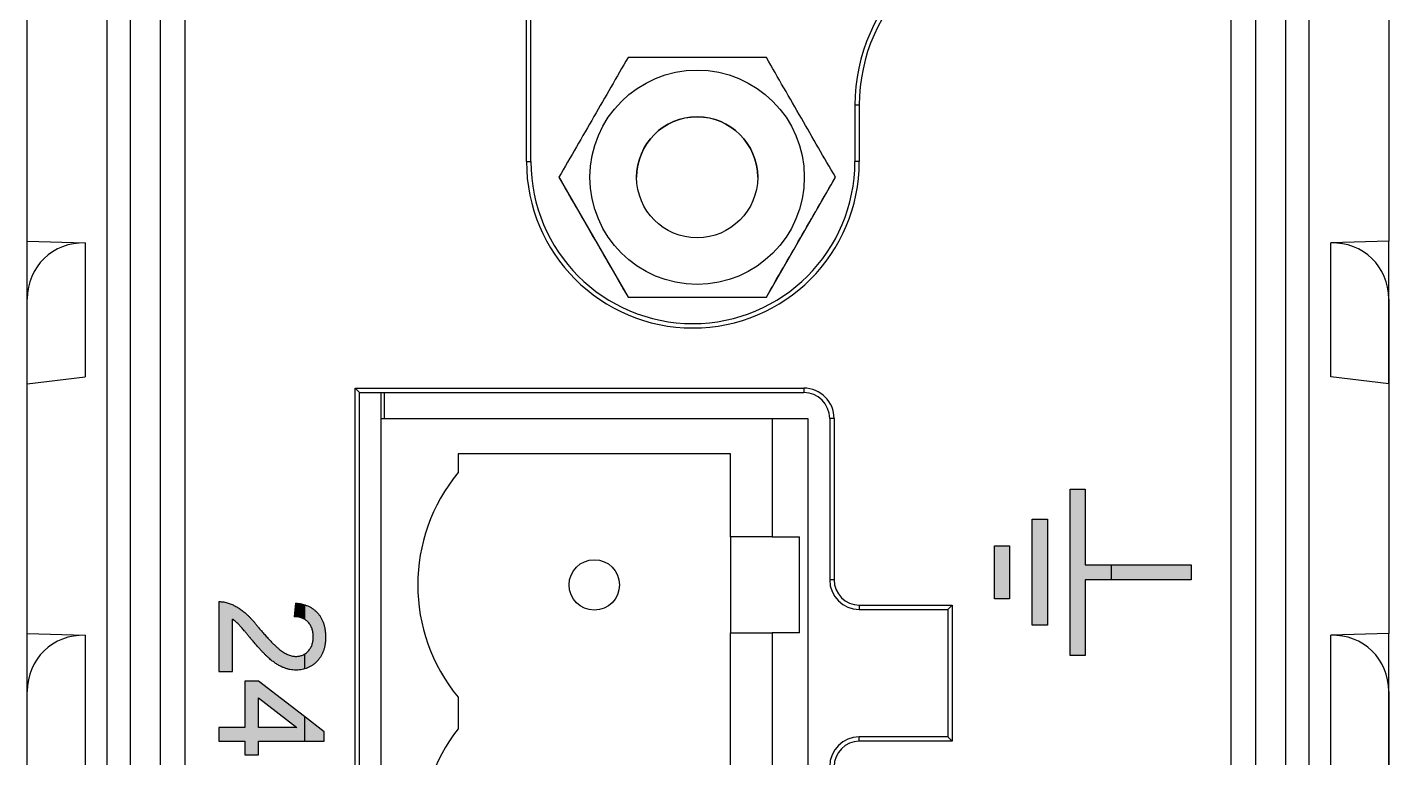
# Model space of a CAD drawing. Extents: x 322 to 1472, y 144 to 807.
# Drawn here: x 426.13 to 453.13, y 500.91 to 515.39 of the extents above; entities that cross this region are included whole.
import ezdxf

# ---------------------------------------------------------------- set-up
doc = ezdxf.new("R2010")
doc.units = 0
doc.header["$LTSCALE"] = 2
doc.layers.get('0').update_dxf_attribs({"linetype": 'CONTINUOUS'})
doc.layers.add('DIM', color=7, linetype='CONTINUOUS')

msp = doc.modelspace()

# ---------------------------------------------------------------- hatches: boundary and pattern name
at = {"layer": 'DIM'}
for points in [[(446.807, 502.938), (447.107, 502.938), (447.107, 504.438), (447.626, 504.438), (447.626, 504.738), (447.107, 504.738), (447.107, 506.238), (446.807, 506.238)], [(446.357, 505.638), (446.057, 505.638), (446.057, 503.538), (446.357, 503.538)], [(445.607, 505.113), (445.307, 505.113), (445.307, 504.063), (445.607, 504.063)], [(449.207, 504.438), (449.207, 504.738), (447.626, 504.738), (447.626, 504.438)], [(431.626, 501.728), (431.626, 501.238), (432.016, 501.238), (432.016, 501.428)]]:
    msp.add_hatch(color=256, dxfattribs=at).paths.add_polyline_path(points, flags=0)
h = msp.add_hatch(color=256, dxfattribs=at)
edge = h.paths.add_edge_path(flags=0)
edge.add_spline(control_points=[(430.59, 503.237), (430.609, 503.215), (430.644, 503.173), (430.697, 503.113), (430.747, 503.058), (430.793, 503.007), (430.838, 502.963), (430.878, 502.922), (430.916, 502.887), (430.963, 502.847), (431.018, 502.805), (431.083, 502.76), (431.146, 502.725), (431.209, 502.697), (431.271, 502.676), (431.333, 502.66), (431.396, 502.651), (431.437, 502.65), (431.458, 502.649)], knot_values=[0, 0, 0, 0, 0.078772, 0.152499, 0.22116, 0.284249, 0.342325, 0.395144, 0.443024, 0.48574, 0.563808, 0.635939, 0.703173, 0.765317, 0.825174, 0.883982, 0.942055, 1, 1, 1, 1], weights=[1, 1, 1, 1, 1, 1, 1, 1, 1, 1, 1, 1, 1, 1, 1, 1, 1, 1, 1], degree=3, periodic=0)
edge.add_spline(control_points=[(431.458, 502.649), (431.479, 502.65), (431.519, 502.65), (431.575, 502.659), (431.61, 502.667), (431.626, 502.672)], knot_values=[0.827353, 0.827353, 0.827353, 0.827353, 0.889557, 0.949313, 1, 1, 1, 1], weights=[1, 1, 1, 1, 1, 1], degree=3, periodic=0)
edge.add_line((431.626, 502.672), (431.626, 502.967))
edge.add_spline(control_points=[(431.626, 502.967), (431.624, 502.965), (431.612, 502.958), (431.589, 502.947), (431.558, 502.935), (431.525, 502.927), (431.491, 502.922), (431.468, 502.921), (431.456, 502.921)], knot_values=[0, 0, 0, 0, 0.014811, 0.07229, 0.129712, 0.187959, 0.247371, 0.309133, 0.309133, 0.309133, 0.309133], weights=[1, 1, 1, 1, 1, 1, 1, 1, 1], degree=3, periodic=0)
edge.add_spline(control_points=[(431.456, 502.921), (431.444, 502.921), (431.42, 502.922), (431.383, 502.928), (431.346, 502.936), (431.309, 502.949), (431.271, 502.966), (431.233, 502.985), (431.195, 503.009), (431.156, 503.036), (431.114, 503.069), (431.07, 503.109), (431.021, 503.155), (430.968, 503.208), (430.911, 503.268), (430.85, 503.336), (430.785, 503.41), (430.741, 503.463), (430.718, 503.49)], knot_values=[0, 0, 0, 0, 0.037641, 0.076115, 0.115705, 0.156832, 0.199233, 0.243549, 0.290206, 0.339418, 0.39358, 0.455626, 0.525716, 0.603913, 0.690583, 0.785474, 0.88859, 1, 1, 1, 1], weights=[1, 1, 1, 1, 1, 1, 1, 1, 1, 1, 1, 1, 1, 1, 1, 1, 1, 1, 1], degree=3, periodic=0)
edge.add_spline(control_points=[(430.718, 503.49), (430.704, 503.507), (430.676, 503.542), (430.635, 503.592), (430.594, 503.638), (430.554, 503.68), (430.516, 503.72), (430.478, 503.756), (430.441, 503.789), (430.394, 503.827), (430.335, 503.87), (430.262, 503.913), (430.19, 503.951), (430.139, 503.969), (430.114, 503.978)], knot_values=[0, 0, 0, 0, 0.086187, 0.168359, 0.246159, 0.320445, 0.3905, 0.456762, 0.519315, 0.577843, 0.689314, 0.795593, 0.899612, 1, 1, 1, 1], weights=[1, 1, 1, 1, 1, 1, 1, 1, 1, 1, 1, 1, 1, 1, 1], degree=3, periodic=0)
edge.add_spline(control_points=[(430.114, 503.978), (430.099, 503.983), (430.069, 503.992), (430.022, 504.001), (429.974, 504.006), (429.942, 504.006), (429.926, 504.006)], knot_values=[0, 0, 0, 0, 0.249593, 0.49556, 0.747357, 1, 1, 1, 1], weights=[1, 1, 1, 1, 1, 1, 1], degree=3, periodic=0)
edge.add_line((429.926, 504.006), (429.926, 502.622))
edge.add_line((429.926, 502.622), (430.197, 502.622))
edge.add_line((430.197, 502.622), (430.197, 503.658))
edge.add_spline(control_points=[(430.197, 503.658), (430.221, 503.64), (430.269, 503.605), (430.318, 503.556), (430.353, 503.518), (430.376, 503.493), (430.402, 503.462), (430.433, 503.427), (430.466, 503.386), (430.504, 503.341), (430.546, 503.291), (430.575, 503.255), (430.59, 503.237)], knot_values=[0, 0, 0, 0, 0.149667, 0.311692, 0.359505, 0.418777, 0.488545, 0.568746, 0.660505, 0.76317, 0.8758, 1, 1, 1, 1], weights=[1, 1, 1, 1, 1, 1, 1, 1, 1, 1, 1, 1, 1], degree=3, periodic=0)
h = msp.add_hatch(color=256, dxfattribs=at)
edge = h.paths.add_edge_path(flags=0)
edge.add_line((431.626, 503.656), (431.626, 503.944))
edge.add_spline(control_points=[(431.626, 503.944), (431.612, 503.948), (431.576, 503.959), (431.515, 503.971), (431.469, 503.976), (431.446, 503.979)], knot_values=[0, 0, 0, 0, 0.044671, 0.111488, 0.182163, 0.182163, 0.182163, 0.182163], weights=[1, 1, 1, 1, 1, 1], degree=3, periodic=0)
edge.add_line((431.446, 503.979), (431.419, 503.708))
edge.add_spline(control_points=[(431.419, 503.708), (431.433, 503.707), (431.461, 503.706), (431.502, 503.701), (431.541, 503.692), (431.577, 503.68), (431.605, 503.667), (431.621, 503.659), (431.626, 503.656)], knot_values=[0.653434, 0.653434, 0.653434, 0.653434, 0.722803, 0.789195, 0.852633, 0.913639, 0.972611, 1, 1, 1, 1], weights=[1, 1, 1, 1, 1, 1, 1, 1, 1], degree=3, periodic=0)
h = msp.add_hatch(color=256, dxfattribs=at)
edge = h.paths.add_edge_path(flags=0)
edge.add_spline(control_points=[(431.626, 502.672), (431.629, 502.672), (431.649, 502.678), (431.687, 502.692), (431.738, 502.717), (431.787, 502.747), (431.833, 502.783), (431.876, 502.824), (431.915, 502.87), (431.949, 502.92), (431.978, 502.974), (432.002, 503.032), (432.02, 503.093), (432.033, 503.159), (432.041, 503.228), (432.042, 503.276), (432.043, 503.301)], knot_values=[0, 0, 0, 0, 0.007935, 0.065681, 0.123008, 0.180972, 0.240025, 0.300776, 0.36229, 0.423463, 0.485259, 0.548738, 0.614014, 0.681814, 0.752641, 0.827353, 0.827353, 0.827353, 0.827353], weights=[1, 1, 1, 1, 1, 1, 1, 1, 1, 1, 1, 1, 1, 1, 1, 1, 1], degree=3, periodic=0)
edge.add_spline(control_points=[(432.043, 503.301), (432.042, 503.325), (432.041, 503.372), (432.034, 503.441), (432.022, 503.506), (432.006, 503.568), (431.984, 503.626), (431.958, 503.68), (431.926, 503.73), (431.891, 503.776), (431.85, 503.818), (431.805, 503.856), (431.756, 503.888), (431.702, 503.916), (431.658, 503.933), (431.632, 503.942), (431.626, 503.944)], knot_values=[0.182163, 0.182163, 0.182163, 0.182163, 0.253956, 0.322718, 0.38798, 0.450576, 0.51152, 0.570817, 0.62868, 0.686676, 0.743944, 0.801426, 0.859613, 0.919294, 0.98069, 1, 1, 1, 1], weights=[1, 1, 1, 1, 1, 1, 1, 1, 1, 1, 1, 1, 1, 1, 1, 1, 1], degree=3, periodic=0)
edge.add_line((431.626, 503.944), (431.626, 503.656))
edge.add_spline(control_points=[(431.626, 503.656), (431.632, 503.652), (431.647, 503.642), (431.672, 503.623), (431.698, 503.598), (431.722, 503.569), (431.742, 503.538), (431.76, 503.505), (431.774, 503.47), (431.785, 503.432), (431.793, 503.392), (431.797, 503.35), (431.798, 503.321), (431.798, 503.307)], knot_values=[0, 0, 0, 0, 0.031091, 0.089655, 0.148261, 0.207576, 0.266922, 0.326178, 0.387734, 0.450064, 0.515076, 0.582738, 0.653434, 0.653434, 0.653434, 0.653434], weights=[1, 1, 1, 1, 1, 1, 1, 1, 1, 1, 1, 1, 1, 1], degree=3, periodic=0)
edge.add_spline(control_points=[(431.798, 503.307), (431.798, 503.293), (431.797, 503.265), (431.793, 503.225), (431.785, 503.187), (431.775, 503.151), (431.761, 503.117), (431.743, 503.085), (431.723, 503.055), (431.7, 503.027), (431.675, 503.002), (431.65, 502.982), (431.633, 502.971), (431.626, 502.967)], knot_values=[0.309133, 0.309133, 0.309133, 0.309133, 0.381901, 0.451409, 0.518817, 0.583888, 0.646766, 0.709542, 0.772077, 0.834611, 0.896413, 0.955942, 1, 1, 1, 1], weights=[1, 1, 1, 1, 1, 1, 1, 1, 1, 1, 1, 1, 1, 1], degree=3, periodic=0)
edge.add_line((431.626, 502.967), (431.626, 502.672))
h = msp.add_hatch(color=256, dxfattribs=at)
h.paths.add_polyline_path([(430.713, 500.967), (430.713, 501.238), (431.626, 501.238), (431.626, 501.728), (430.713, 502.432), (430.442, 502.432), (430.442, 501.51), (429.926, 501.51), (429.926, 501.238), (430.442, 501.238), (430.442, 500.967)], flags=0)
h.paths.add_polyline_path([(430.713, 501.51), (430.713, 502.097), (431.475, 501.51)], flags=0)

# ---------------------------------------------------------------- linework, layer by layer
at = {"color": 7, "linetype": 'CONTINUOUS'}
for p, q in [((427.708, 490.243), (427.708, 586.243)), ((428.167, 586.243), (428.167, 490.243)), ((428.772, 490.243), (428.772, 586.243)), ((429.253, 586.243), (429.253, 490.243)), ((449.999, 490.243), (449.999, 586.243)), ((450.48, 586.243), (450.48, 490.243)), ((451.085, 490.243), (451.085, 586.243)), ((451.544, 586.243), (451.544, 490.243)), ((426.126, 511.153), (426.126, 516.102)), ((436.026, 512.732), (436.026, 516.059)), ((436.113, 512.732), (436.113, 516.059)), ((453.126, 516.102), (453.126, 511.153)), ((442.626, 513.849), (442.539, 513.849)), ((442.539, 513.849), (442.539, 512.732)), ((442.626, 513.849), (442.626, 512.732)), ((436.026, 512.732), (436.113, 512.732)), ((442.626, 512.732), (442.539, 512.732)), ((436.669, 512.419), (436.669, 512.418)), ((436.669, 512.418), (438.04, 510.043)), ((440.783, 510.043), (442.154, 512.418)), ((442.154, 512.419), (442.154, 512.418)), ((426.126, 511.153), (427.274, 511.118)), ((426.126, 508.324), (426.126, 511.153)), ((427.274, 511.118), (427.274, 508.46)), ((453.126, 511.153), (451.978, 511.118)), ((451.978, 508.46), (451.978, 511.118)), ((453.126, 508.324), (453.126, 511.153)), ((438.04, 510.044), (438.04, 510.043)), ((438.04, 510.043), (440.783, 510.043)), ((440.783, 510.044), (440.783, 510.043)), ((426.126, 508.324), (426.126, 510.004)), ((453.126, 510.004), (453.126, 508.324)), ((426.126, 508.324), (427.274, 508.46)), ((453.126, 508.324), (451.978, 508.46)), ((426.126, 503.375), (426.126, 508.324)), ((432.626, 508.238), (441.526, 508.238)), ((432.626, 490.438), (432.626, 508.238)), ((432.626, 508.238), (432.713, 508.15)), ((432.713, 508.15), (441.526, 508.15)), ((432.713, 490.525), (432.713, 508.15)), ((433.136, 508.15), (433.136, 507.638)), ((433.213, 507.638), (433.213, 508.15)), ((441.526, 508.238), (441.526, 508.15)), ((453.126, 508.324), (453.126, 503.375)), ((433.136, 507.638), (433.136, 491.038)), ((433.136, 507.638), (440.897, 507.638)), ((440.897, 507.638), (440.897, 505.288)), ((440.897, 507.638), (441.606, 507.638)), ((441.606, 507.638), (441.606, 491.038)), ((442.039, 507.638), (442.039, 504.438)), ((442.126, 507.638), (442.039, 507.638)), ((442.126, 507.638), (442.126, 504.438)), ((440.071, 506.938), (434.671, 506.938)), ((434.671, 506.938), (434.671, 506.565)), ((440.071, 505.288), (440.071, 506.938)), ((446.807, 506.238), (447.107, 506.238)), ((446.807, 502.938), (446.807, 506.238)), ((447.107, 506.238), (447.107, 504.738)), ((446.057, 505.638), (446.357, 505.638)), ((446.057, 503.538), (446.057, 505.638)), ((446.357, 505.638), (446.357, 503.538)), ((440.897, 505.288), (440.071, 505.288)), ((440.071, 505.288), (440.071, 503.388)), ((440.897, 505.288), (441.443, 505.288)), ((441.443, 503.388), (441.443, 505.288)), ((445.307, 505.113), (445.607, 505.113)), ((445.307, 504.063), (445.307, 505.113)), ((445.607, 505.113), (445.607, 504.063)), ((447.107, 504.738), (447.626, 504.738)), ((447.626, 504.738), (449.207, 504.738)), ((447.626, 504.438), (447.626, 504.738)), ((449.207, 504.738), (449.207, 504.438)), ((442.126, 504.438), (442.039, 504.438)), ((447.107, 504.438), (447.107, 502.938)), ((447.626, 504.438), (447.107, 504.438)), ((449.207, 504.438), (447.626, 504.438)), ((429.926, 504.006), (429.926, 502.622)), ((431.446, 503.979), (431.419, 503.708)), ((431.626, 503.944), (431.626, 503.656)), ((442.626, 503.938), (444.466, 503.938)), ((442.626, 503.938), (442.626, 503.85)), ((442.626, 503.85), (444.379, 503.85)), ((444.466, 503.938), (444.379, 503.85)), ((444.379, 503.85), (444.379, 501.325)), ((444.466, 503.938), (444.466, 501.238)), ((445.607, 504.063), (445.307, 504.063)), ((430.197, 502.622), (430.197, 503.658)), ((426.126, 503.375), (427.274, 503.34)), ((426.126, 487.828), (426.126, 503.375)), ((427.274, 503.34), (427.274, 490.243)), ((440.071, 503.388), (440.897, 503.388)), ((440.071, 500.288), (440.071, 503.388)), ((440.897, 503.388), (440.897, 500.288)), ((441.443, 503.388), (440.897, 503.388)), ((446.357, 503.538), (446.057, 503.538)), ((453.126, 503.375), (451.978, 503.34)), ((451.978, 490.243), (451.978, 503.34)), ((453.126, 487.828), (453.126, 503.375)), ((431.626, 502.967), (431.626, 502.672)), ((447.107, 502.938), (446.807, 502.938)), ((429.926, 502.622), (430.197, 502.622)), ((426.126, 490.243), (426.126, 502.226)), ((430.713, 502.432), (430.442, 502.432)), ((430.442, 502.432), (430.442, 501.51)), ((431.626, 501.728), (430.713, 502.432)), ((453.126, 502.226), (453.126, 490.243)), ((430.713, 502.097), (431.475, 501.51)), ((430.713, 501.51), (430.713, 502.097)), ((434.671, 502.111), (434.671, 501.488)), ((432.016, 501.428), (431.626, 501.728)), ((431.626, 501.728), (431.626, 501.238)), ((430.442, 501.51), (429.926, 501.51)), ((429.926, 501.51), (429.926, 501.238)), ((431.475, 501.51), (430.713, 501.51)), ((432.016, 501.238), (432.016, 501.428)), ((429.926, 501.238), (430.442, 501.238)), ((430.442, 501.238), (430.442, 500.967)), ((430.713, 500.967), (430.713, 501.238)), ((430.713, 501.238), (431.626, 501.238)), ((431.626, 501.238), (432.016, 501.238)), ((442.626, 501.238), (442.626, 501.325)), ((444.379, 501.325), (442.626, 501.325)), ((444.466, 501.238), (442.626, 501.238)), ((444.466, 501.238), (444.379, 501.325)), ((430.442, 500.967), (430.713, 500.967))]:
    msp.add_line(p, q, dxfattribs=at)
for centre, radius in [((439.411, 512.419), 2.125), ((439.411, 512.419), 1.2), ((437.371, 504.338), 0.5)]:
    msp.add_circle(centre, radius, dxfattribs=at)
for centre, radius, start, end in [((446.09, 513.849), 3.551, 132.568, 180), ((446.09, 513.849), 3.464, 132.568, 180), ((439.411, 512.418), 1.2, 90, 180), ((439.411, 512.418), 1.2, 360, 90), ((439.326, 512.732), 3.3, 180, 0), ((439.326, 512.732), 3.213, 180, 0), ((441.526, 507.638), 0.6, 0, 90), ((441.526, 507.638), 0.513, 0, 90), ((437.371, 504.338), 3.5, 140.4823, 219.5177), ((442.626, 504.438), 0.587, 180, 270), ((442.626, 504.438), 0.5, 180, 270), ((437.433, 499.338), 3.5, 142.1, 217.9), ((442.626, 500.738), 0.587, 90, 180), ((442.626, 500.738), 0.5, 90, 180)]:
    msp.add_arc(centre, radius, start, end, dxfattribs=at)
for centre, major_axis, start_param, end_param in [((427.326, 509.915), (-0.864, 0.897), 5.5229, 7.050063), ((451.926, 509.915), (0.864, 0.897), 5.516308, 7.043471), ((427.326, 502.137), (-0.864, 0.897), 5.5229, 7.050063), ((451.926, 502.137), (0.864, 0.897), 5.516308, 7.043471)]:
    msp.add_ellipse(centre, major_axis=major_axis, ratio=0.92858, start_param=start_param, end_param=end_param, dxfattribs=at)
for points, knots in [([(438.04, 514.794), (437.815, 514.403), (437.358, 513.611), (436.9, 512.82), (436.669, 512.419)], [0, 0, 0, 0, 0.493505, 1, 1, 1, 1]), ([(440.783, 514.794), (440.386, 514.794), (439.584, 514.794), (438.663, 514.794), (438.15, 514.794), (438.04, 514.794)], [0, 0, 0, 0, 0.435045, 0.878958, 1, 1, 1, 1]), ([(442.154, 512.419), (441.928, 512.809), (441.471, 513.601), (441.014, 514.393), (440.783, 514.794)], [0, 0, 0, 0, 0.4935049, 1, 1, 1, 1]), ([(436.669, 512.419), (436.894, 512.028), (437.351, 511.236), (437.809, 510.445), (438.04, 510.044)], [0, 0, 0, 0, 0.493505, 1, 1, 1, 1]), ([(440.783, 510.044), (441.008, 510.434), (441.465, 511.226), (441.922, 512.018), (442.154, 512.419)], [0, 0, 0, 0, 0.493505, 1, 1, 1, 1]), ([(438.04, 510.044), (438.15, 510.044), (438.654, 510.044), (439.576, 510.044), (440.377, 510.044), (440.783, 510.044)], [0, 0, 0, 0, 0.121042, 0.555803, 1, 1, 1, 1]), ([(429.926, 504.006), (429.942, 504.006), (429.974, 504.006), (430.022, 504.001), (430.069, 503.992), (430.099, 503.983), (430.114, 503.978)], [0, 0, 0, 0, 0.252643, 0.50444, 0.750407, 1, 1, 1, 1]), ([(430.114, 503.978), (430.139, 503.969), (430.19, 503.951), (430.262, 503.913), (430.335, 503.87), (430.394, 503.827), (430.441, 503.789), (430.478, 503.756), (430.516, 503.72), (430.554, 503.68), (430.594, 503.638), (430.635, 503.592), (430.676, 503.542), (430.704, 503.507), (430.718, 503.49)], [0, 0, 0, 0, 0.100388, 0.204407, 0.310686, 0.422157, 0.480685, 0.543238, 0.6095, 0.679555, 0.753841, 0.831641, 0.913813, 1, 1, 1, 1]), ([(431.446, 503.979), (431.469, 503.976), (431.515, 503.971), (431.576, 503.959), (431.612, 503.948), (431.626, 503.944)], [0, 0, 0, 0, 0.0706753, 0.1374927, 0.1821633, 0.1821633, 0.1821633, 0.1821633]), ([(431.626, 503.944), (431.632, 503.942), (431.658, 503.933), (431.702, 503.916), (431.756, 503.888), (431.805, 503.856), (431.85, 503.818), (431.891, 503.776), (431.926, 503.73), (431.958, 503.68), (431.984, 503.626), (432.006, 503.568), (432.022, 503.506), (432.034, 503.441), (432.041, 503.372), (432.042, 503.325), (432.043, 503.301)], [0.1821633, 0.1821633, 0.1821633, 0.1821633, 0.2014728, 0.2628693, 0.3225501, 0.3807373, 0.4382197, 0.4954874, 0.5534837, 0.6113462, 0.6706437, 0.7315869, 0.7941832, 0.8594451, 0.9282076, 1, 1, 1, 1]), ([(430.59, 503.237), (430.575, 503.255), (430.546, 503.291), (430.504, 503.341), (430.466, 503.386), (430.433, 503.427), (430.402, 503.462), (430.376, 503.493), (430.353, 503.518), (430.318, 503.556), (430.269, 503.605), (430.221, 503.64), (430.197, 503.658)], [0, 0, 0, 0, 0.1242, 0.23683, 0.339495, 0.431254, 0.511455, 0.581223, 0.640495, 0.688308, 0.850333, 1, 1, 1, 1]), ([(431.626, 503.656), (431.621, 503.659), (431.605, 503.667), (431.577, 503.68), (431.541, 503.692), (431.502, 503.701), (431.461, 503.706), (431.433, 503.707), (431.419, 503.708)], [0.6534344, 0.6534344, 0.6534344, 0.6534344, 0.6808236, 0.7397952, 0.8008012, 0.8642395, 0.9306311, 1, 1, 1, 1]), ([(431.798, 503.307), (431.798, 503.321), (431.797, 503.35), (431.793, 503.392), (431.785, 503.432), (431.774, 503.47), (431.76, 503.505), (431.742, 503.538), (431.722, 503.569), (431.698, 503.598), (431.672, 503.623), (431.647, 503.642), (431.632, 503.652), (431.626, 503.656)], [0, 0, 0, 0, 0.0706965, 0.1383582, 0.2033699, 0.2657002, 0.3272559, 0.3865123, 0.4458583, 0.5051731, 0.5637798, 0.6223431, 0.6534344, 0.6534344, 0.6534344, 0.6534344]), ([(430.718, 503.49), (430.741, 503.463), (430.785, 503.41), (430.85, 503.336), (430.911, 503.268), (430.968, 503.208), (431.021, 503.155), (431.07, 503.109), (431.114, 503.069), (431.156, 503.036), (431.195, 503.009), (431.233, 502.985), (431.271, 502.966), (431.309, 502.949), (431.346, 502.936), (431.383, 502.928), (431.42, 502.922), (431.444, 502.921), (431.456, 502.921)], [0, 0, 0, 0, 0.1114097, 0.2145264, 0.3094172, 0.3960872, 0.4742842, 0.5443739, 0.6064196, 0.6605816, 0.7097938, 0.7564506, 0.8007673, 0.8431683, 0.8842949, 0.9238845, 0.9623587, 1, 1, 1, 1]), ([(431.626, 502.967), (431.633, 502.971), (431.65, 502.982), (431.675, 503.002), (431.7, 503.027), (431.723, 503.055), (431.743, 503.085), (431.761, 503.117), (431.775, 503.151), (431.785, 503.187), (431.793, 503.225), (431.797, 503.265), (431.798, 503.293), (431.798, 503.307)], [0.3091332, 0.3091332, 0.3091332, 0.3091332, 0.353191, 0.4127207, 0.4745222, 0.5370567, 0.5995913, 0.662367, 0.7252456, 0.7903164, 0.8577243, 0.927232, 1, 1, 1, 1]), ([(432.043, 503.301), (432.042, 503.276), (432.041, 503.228), (432.033, 503.159), (432.02, 503.093), (432.002, 503.032), (431.978, 502.974), (431.949, 502.92), (431.915, 502.87), (431.876, 502.824), (431.833, 502.783), (431.787, 502.747), (431.738, 502.717), (431.687, 502.692), (431.649, 502.678), (431.629, 502.672), (431.626, 502.672)], [0, 0, 0, 0, 0.0747119, 0.1455392, 0.2133391, 0.2786151, 0.3420942, 0.4038901, 0.4650634, 0.5265767, 0.5873283, 0.6463805, 0.7043453, 0.7616719, 0.8194179, 0.8273529, 0.8273529, 0.8273529, 0.8273529]), ([(431.458, 502.649), (431.437, 502.65), (431.396, 502.651), (431.333, 502.66), (431.271, 502.676), (431.209, 502.697), (431.146, 502.725), (431.083, 502.76), (431.018, 502.805), (430.963, 502.847), (430.916, 502.887), (430.878, 502.922), (430.838, 502.963), (430.793, 503.007), (430.747, 503.058), (430.697, 503.113), (430.644, 503.173), (430.609, 503.215), (430.59, 503.237)], [0, 0, 0, 0, 0.057945, 0.116018, 0.174826, 0.234683, 0.296827, 0.364061, 0.436192, 0.51426, 0.556976, 0.604856, 0.657675, 0.715751, 0.77884, 0.847501, 0.921228, 1, 1, 1, 1]), ([(431.456, 502.921), (431.468, 502.921), (431.491, 502.922), (431.525, 502.927), (431.558, 502.935), (431.589, 502.947), (431.612, 502.958), (431.624, 502.965), (431.626, 502.967)], [0, 0, 0, 0, 0.0617622, 0.121174, 0.1794214, 0.2368434, 0.2943218, 0.3091332, 0.3091332, 0.3091332, 0.3091332]), ([(431.626, 502.672), (431.61, 502.667), (431.575, 502.659), (431.519, 502.65), (431.479, 502.65), (431.458, 502.649)], [0.8273529, 0.8273529, 0.8273529, 0.8273529, 0.8780394, 0.9377955, 1, 1, 1, 1])]:
    msp.add_open_spline(points, degree=3, knots=knots, dxfattribs=at)

doc.saveas('drawing.dxf')
